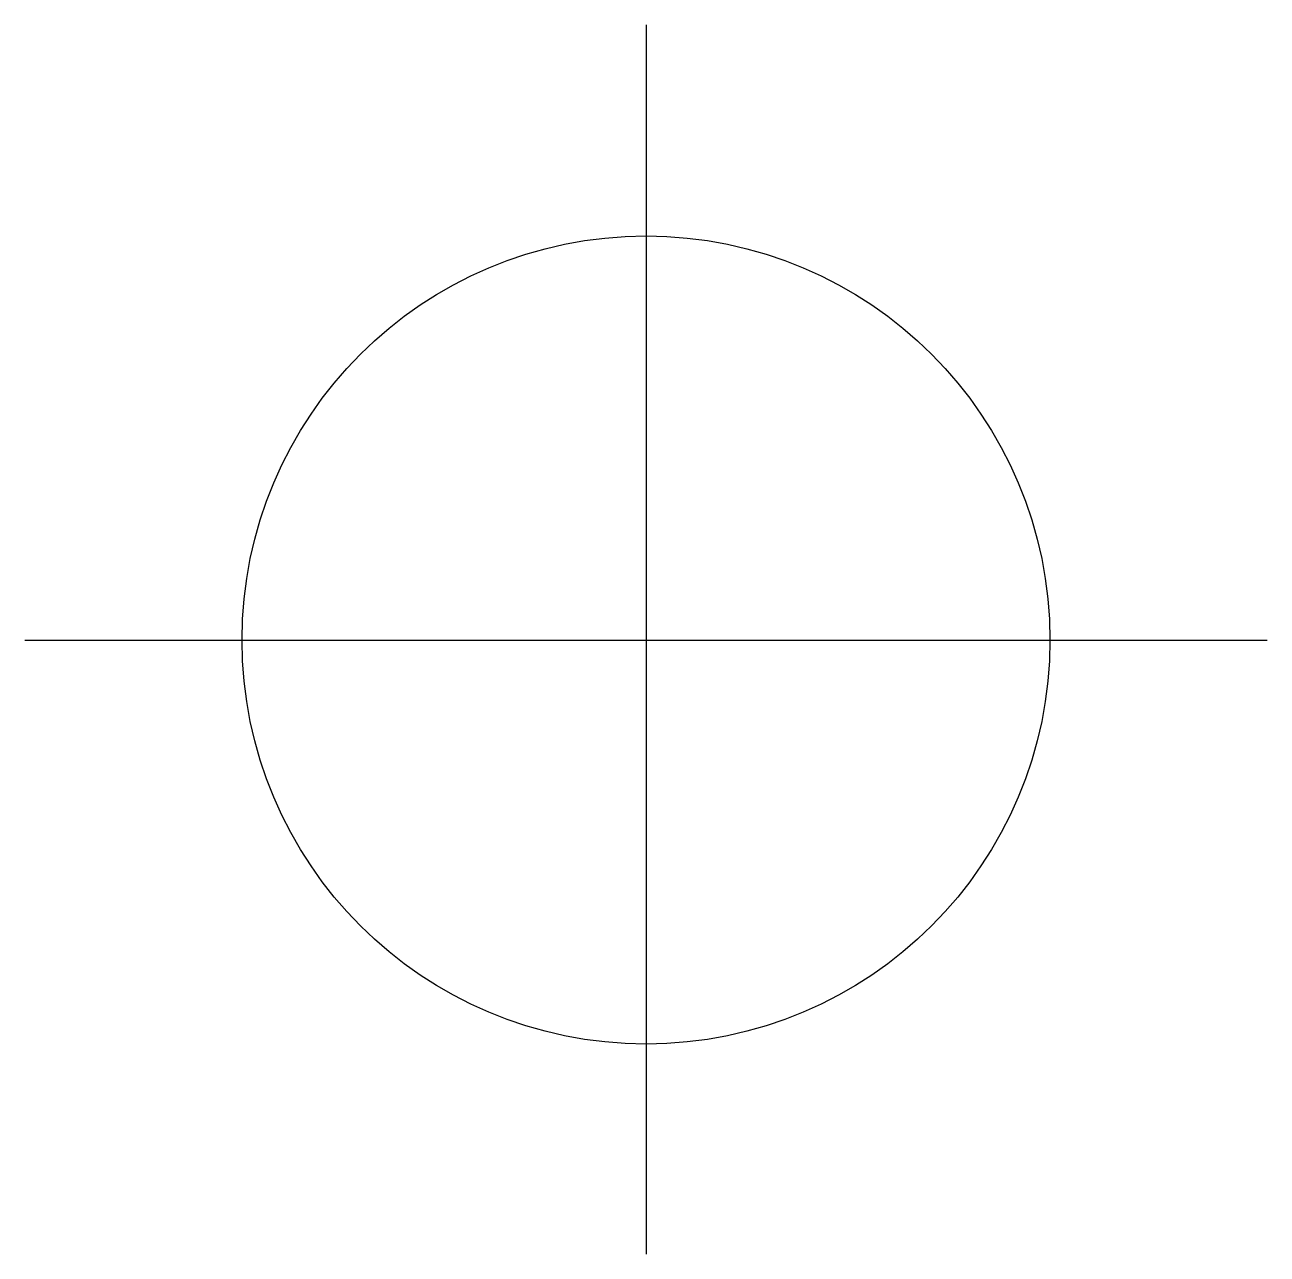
# Model space of a CAD drawing. Header units: millimetres. Extents: x -10192.9201 to -10192.8432, y 62.2813 to 62.3574.
import ezdxf

# ---------------------------------------------------------------- set-up
doc = ezdxf.new("R2010")
doc.units = ezdxf.units.MM
doc.header["$LTSCALE"] = 10
doc.layers.add('Tub_símbolos', color=2, linetype='Continuous')

msp = doc.modelspace()

# ---------------------------------------------------------------- linework, layer by layer
at = {"layer": 'Tub_símbolos', "color": 1}
for p, q in [((-10192.881626, 62.357362), (-10192.881626, 62.281296)), ((-10192.920066, 62.319298), (-10192.843187, 62.319298))]:
    msp.add_line(p, q, dxfattribs=at)
at = {"layer": 'Tub_símbolos'}
msp.add_circle((-10192.881626, 62.319298), 0.025, dxfattribs=at)

doc.saveas('drawing.dxf')
